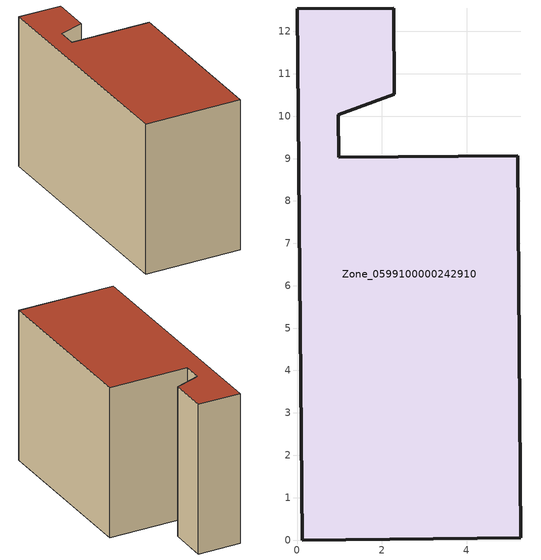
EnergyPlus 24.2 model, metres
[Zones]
Zone_0599100000242910
 floor ground (C_G): 5.28,0.05 0.12,0 0,12.53 2.28,12.55 2.29,10.51 0.97,10.03 0.98,9.03 5.21,9.07 z0
 wall outside (C_F): 0.12,0 5.28,0.05 5.21,9.07 0.98,9.03 0.97,10.03 2.29,10.51 2.28,12.55 0,12.53 0.12,0 z0:8.1
 roof outside (C_R): 5.28,0.05 5.21,9.07 0.98,9.03 0.97,10.03 2.29,10.51 2.28,12.55 0,12.53 0.12,0 z8.1
[BUILDING]
Pand.0599100000242910: North Axis=0; Terrain=City; Loads Convergence Tolerance Value=0.04; Temperature Convergence Tolerance Value=0.4; Solar Distribution=FullExterior; Maximum Number of Warmup Days=25; Minimum Number of Warmup Days=1
[Site:Location]
Rotterdam.The.Hague.AP_ZH_NLD Design_Conditions: Latitude=51.96; Longitude=4.45; Time Zone=1; Elevation=-4.5
[SITE:GROUNDTEMPERATURE:BUILDINGSURFACE]
18, 18, 18, 18, 18, 18, 18, 18, 18, 18, 18, 18
[MATERIAL] Thermal Absorptance=0.9; Solar Absorptance=0.7; Visible Absorptance=0.7
Name | Roughness | Thickness | Conductivity | Density | Specific Heat
G.TI.1975-1991 | MediumSmooth | 0.15 | 0.288461 | 540 | 1210
F.TI.1975-1991 | Rough | 0.3 | 0.230769 | 1920 | 840
R.TI.1975-1991 | MediumRough | 0.2 | 0.153846 | 1500 | 1000
[CONSTRUCTION]
C_G: G.TI.1975-1991
C_F: F.TI.1975-1991
C_R: R.TI.1975-1991
[ZONE]
Zone_0599100000242910: Type=1; Multiplier=1; Ceiling Height=Autocalculate; Volume=Autocalculate; Floor Area=autocalculate; Part of Total Floor Area=Yes
[ZONEINFILTRATION:DESIGNFLOWRATE]
Infil_Zone_0599100000242910: Zone or ZoneList or Space or SpaceList=Zone_0599100000242910; Schedule=AlwaysOn; Design Flow Rate Calculation Method=Flow/Area; Flow Rate per Floor Area=0.003; Constant Term Coefficient=1; Temperature Term Coefficient=0; Velocity Term Coefficient=0; Velocity Squared Term Coefficient=0
[HVACTEMPLATE:ZONE:IDEALLOADSAIRSYSTEM]
Zone_0599100000242910: Maximum Heating Supply Air Temperature=50; Minimum Cooling Supply Air Temperature=13; Maximum Heating Supply Air Humidity Ratio=0.0156; Minimum Cooling Supply Air Humidity Ratio=0.0077; Heating Limit=NoLimit; Cooling Limit=NoLimit; Dehumidification Control Type=ConstantSensibleHeatRatio; Cooling Sensible Heat Ratio=0.7; Dehumidification Setpoint=60; Humidification Control Type=None; Humidification Setpoint=30; Outdoor Air Method=None; Outdoor Air Flow Rate per Person=0.00944; Outdoor Air Flow Rate per Zone Floor Area=0; Outdoor Air Flow Rate per Zone=0; Demand Controlled Ventilation Type=None; Outdoor Air Economizer Type=NoEconomizer; Heat Recovery Type=None; Sensible Heat Recovery Effectiveness=0.7; Latent Heat Recovery Effectiveness=0.65
[ZONECONTROL:THERMOSTAT]
ThermostatControl_Zone_0599100000242910: Zone or ZoneList=Zone_0599100000242910; Control Type Schedule=DualSetpointControlType; Control 1=Thermostat_Zone_0599100000242910; Temperature Difference Between Cutout And Setpoint=0
[THERMOSTATSETPOINT:DUALSETPOINT]
Thermostat_Zone_0599100000242910: Heating Setpoint Temperature Schedule=HeatingSetpoint_Zone_0599100000242910; Cooling Setpoint Temperature Schedule=CoolingSetpoint_Zone_0599100000242910
[SCHEDULE:COMPACT]
HeatingSetpoint_Zone_0599100000242910: Through: 12/31, For: AllDays, Until: 24:00, 21
CoolingSetpoint_Zone_0599100000242910: Through: 12/31, For: AllDays, Until: 24:00, 24
DualSetpointControlType: Through: 12/31, For: AllDays, Until: 24:00, 4
AlwaysOn: Through: 12/31, For: AllDays, Until: 24:00, 1
